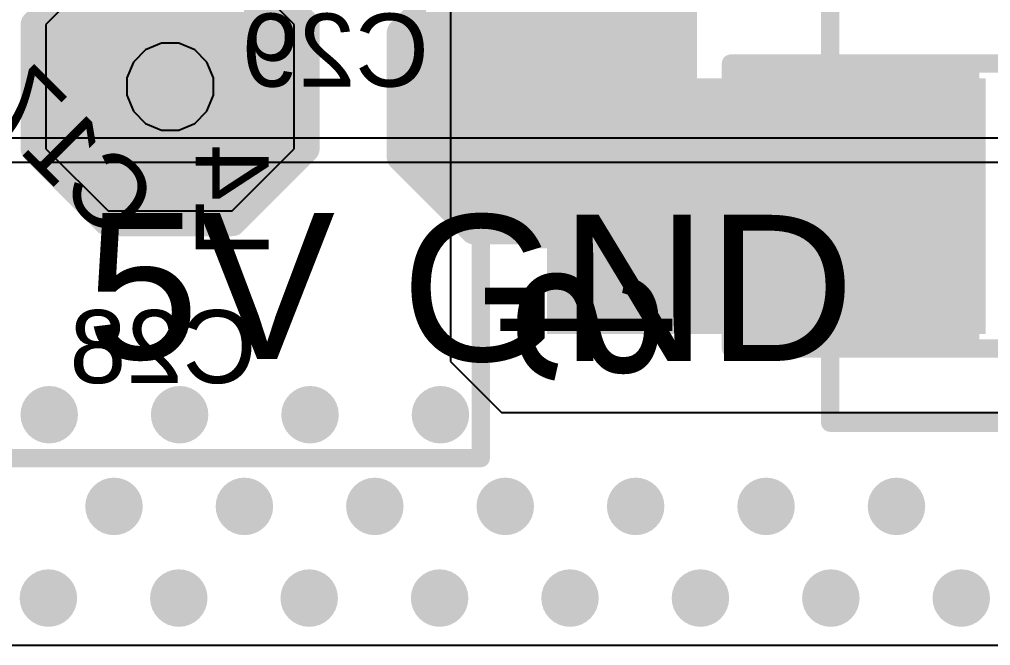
# Model space of a CAD drawing. Header units: millimetres. Extents: x -6 to 110, y 0 to 86.
# Drawn here: x 18.22 to 24.98, y 5.11 to 9.46 of the extents above; entities that cross this region are included whole.
import ezdxf

# ---------------------------------------------------------------- set-up
doc = ezdxf.new("R2010")
doc.units = ezdxf.units.MM
for name, color, linetype in [('BottomLayer', 5, 'Continuous'), ('BottomOverlay', 54, 'Continuous'), ('BottomPaste', 16, 'Continuous'), ('BottomSolder', 6, 'Continuous'), ('MidLayer1', 16, 'Continuous'), ('MidLayer2', 76, 'Continuous'), ('TopLayer', 1, 'Continuous'), ('TopOverlay', 2, 'Continuous'), ('TopPaste', 8, 'Continuous'), ('TopSolder', 216, 'Continuous'), ('ViaHoleLayer', 16, 'Continuous')]:
    doc.layers.add(name, color=color, linetype=linetype)
doc.styles.add('Arial', font='arial.ttf', dxfattribs={"height": 0.2})

# ---------------------------------------------------------------- blocks, each defined once
blk = doc.blocks.new('SMDRI127_471MT_16')
at = {"layer": 'TopOverlay', "const_width": 0.127}
for points in [[(-6.35, -6.2738), (-6.35, -2.8956)], [(-6.35, -6.2738), (6.3246, -6.2738)]]:
    blk.add_lwpolyline(points, dxfattribs=at)
at = {"layer": 'TopOverlay', "const_width": 0.0635}
blk.add_lwpolyline([(-6.3817, -6.2738, 1), (-6.3182, -6.2738, 1)], format="xyb", close=True, dxfattribs=at)
blk.add_lwpolyline([(-6.3817, -6.2738, 1), (-6.3182, -6.2738, 1)], format="xyb", close=True, dxfattribs=at)
blk = doc.blocks.new('R___1206_B_31')
at = {"layer": 'BottomLayer'}
for points in [[(-2.032, 0.889), (-0.508, 0.889), (-0.508, -0.889), (-2.032, -0.889)], [(0.508, 0.889), (2.032, 0.889), (2.032, -0.889), (0.508, -0.889)]]:
    blk.add_hatch(color=5, dxfattribs=at).paths.add_polyline_path(points)
at = {"layer": 'BottomPaste'}
for points in [[(-2.032, 0.889), (-0.508, 0.889), (-0.508, -0.889), (-2.032, -0.889)], [(0.508, 0.889), (2.032, 0.889), (2.032, -0.889), (0.508, -0.889)]]:
    blk.add_hatch(color=16, dxfattribs=at).paths.add_polyline_path(points)
at = {"layer": 'BottomSolder'}
for points in [[(-2.1336, 0.9906), (-0.4064, 0.9906), (-0.4064, -0.9906), (-2.1336, -0.9906)], [(0.4064, 0.9906), (2.1336, 0.9906), (2.1336, -0.9906), (0.4064, -0.9906)]]:
    blk.add_hatch(color=6, dxfattribs=at).paths.add_polyline_path(points)
at = {"layer": 'BottomOverlay', "const_width": 0.127}
for points in [[(-2.1336, -0.9906), (-2.1336, 0.9906)], [(-2.1336, 0.9906), (2.1336, 0.9906)], [(2.1336, -0.9906), (2.1336, 0.9906)], [(-2.1336, -0.9906), (2.1336, -0.9906)]]:
    blk.add_lwpolyline(points, dxfattribs=at)
at = {"layer": 'BottomOverlay', "const_width": 0.0635}
for points in [[(-2.16535, 0.9906, 1), (-2.10185, 0.9906, 1)], [(-2.16535, 0.9906, 1), (-2.10185, 0.9906, 1)], [(2.10185, 0.9906, 1), (2.16535, 0.9906, 1)], [(2.10185, 0.9906, 1), (2.16535, 0.9906, 1)], [(-2.16535, -0.9906, 1), (-2.10185, -0.9906, 1)], [(-2.16535, -0.9906, 1), (-2.10185, -0.9906, 1)], [(2.10185, -0.9906, 1), (2.16535, -0.9906, 1)], [(2.10185, -0.9906, 1), (2.16535, -0.9906, 1)]]:
    blk.add_lwpolyline(points, format="xyb", close=True, dxfattribs=at)
blk = doc.blocks.new('R___0603_B_32')
at = {"layer": 'BottomLayer'}
for points in [[(-1.143, -0.4445), (-1.143, 0.4445), (-0.381, 0.4445), (-0.381, -0.4445)], [(0.381, -0.4445), (0.381, 0.4445), (1.143, 0.4445), (1.143, -0.4445)]]:
    blk.add_hatch(color=5, dxfattribs=at).paths.add_polyline_path(points)
at = {"layer": 'BottomPaste'}
for points in [[(-1.143, -0.4445), (-1.143, 0.4445), (-0.381, 0.4445), (-0.381, -0.4445)], [(0.381, -0.4445), (0.381, 0.4445), (1.143, 0.4445), (1.143, -0.4445)]]:
    blk.add_hatch(color=16, dxfattribs=at).paths.add_polyline_path(points)
at = {"layer": 'BottomSolder'}
for points in [[(-1.2446, -0.5461), (-1.2446, 0.5461), (-0.2794, 0.5461), (-0.2794, -0.5461)], [(0.2794, -0.5461), (0.2794, 0.5461), (1.2446, 0.5461), (1.2446, -0.5461)]]:
    blk.add_hatch(color=6, dxfattribs=at).paths.add_polyline_path(points)
at = {"layer": 'BottomOverlay', "const_width": 0.127}
for points in [[(1.2192, 0.5334), (-1.2192, 0.5334)], [(-1.2192, -0.5334), (-1.2192, 0.5334)], [(1.2192, -0.5334), (1.2192, 0.5334)], [(1.2192, -0.5334), (-1.2192, -0.5334)]]:
    blk.add_lwpolyline(points, dxfattribs=at)
at = {"layer": 'BottomOverlay', "const_width": 0.0635}
for points in [[(-1.25095, 0.5334, 1), (-1.18745, 0.5334, 1)], [(-1.25095, 0.5334, 1), (-1.18745, 0.5334, 1)], [(1.18745, 0.5334, 1), (1.25095, 0.5334, 1)], [(1.18745, 0.5334, 1), (1.25095, 0.5334, 1)], [(-1.25095, -0.5334, 1), (-1.18745, -0.5334, 1)], [(-1.25095, -0.5334, 1), (-1.18745, -0.5334, 1)], [(1.18745, -0.5334, 1), (1.25095, -0.5334, 1)], [(1.18745, -0.5334, 1), (1.25095, -0.5334, 1)]]:
    blk.add_lwpolyline(points, format="xyb", close=True, dxfattribs=at)
blk = doc.blocks.new('T__________57')
at = {"layer": 'TopLayer'}
blk.add_hatch(color=1, dxfattribs=at).paths.add_polyline_path([(0.381, 0.762), (-0.381, 0.762), (-0.762, 0.381), (-0.762, -0.381), (-0.381, -0.762), (0.381, -0.762), (0.762, -0.381), (0.762, 0.381)])
at = {"layer": 'TopPaste'}
blk.add_hatch(color=8, dxfattribs=at).paths.add_polyline_path([(0.381, 0.762), (-0.381, 0.762), (-0.762, 0.381), (-0.762, -0.381), (-0.381, -0.762), (0.381, -0.762), (0.762, -0.381), (0.762, 0.381)])
at = {"layer": 'TopSolder'}
blk.add_hatch(color=216, dxfattribs=at).paths.add_polyline_path([(0.4318, 0.8636), (-0.4318, 0.8636), (-0.8636, 0.4318), (-0.8636, -0.4318), (-0.4318, -0.8636), (0.4318, -0.8636), (0.8636, -0.4318), (0.8636, 0.4318)])
at = {"layer": 'TopOverlay', "const_width": 0.2}
for points in [[(-0.9398, 0.4318), (-0.4318, 0.9398)], [(0.4318, 0.9398), (-0.4318, 0.9398)], [(0.4318, 0.9398), (-0.4318, 0.9398)], [(0.9398, 0.4318), (0.4318, 0.9398)], [(-0.9398, -0.4318), (-0.9398, 0.4318)], [(0.9398, -0.4318), (0.9398, 0.4318)], [(-0.4318, -0.9398), (-0.9398, -0.4318)], [(0.4318, -0.9398), (0.9398, -0.4318)], [(0.4318, -0.9398), (-0.4318, -0.9398)], [(0.4318, -0.9398), (-0.4318, -0.9398)]]:
    blk.add_lwpolyline(points, dxfattribs=at)
at = {"layer": 'TopOverlay', "const_width": 0.1}
for points in [[(-0.4818, 0.9398, 1), (-0.3818, 0.9398, 1)], [(-0.4818, 0.9398, 1), (-0.3818, 0.9398, 1)], [(-0.4818, 0.9398, 1), (-0.3818, 0.9398, 1)], [(0.3818, 0.9398, 1), (0.4818, 0.9398, 1)], [(0.3818, 0.9398, 1), (0.4818, 0.9398, 1)], [(0.3818, 0.9398, 1), (0.4818, 0.9398, 1)], [(-0.9898, 0.4318, 1), (-0.8898, 0.4318, 1)], [(-0.9898, 0.4318, 1), (-0.8898, 0.4318, 1)], [(0.8898, 0.4318, 1), (0.9898, 0.4318, 1)], [(0.8898, 0.4318, 1), (0.9898, 0.4318, 1)], [(-0.9898, -0.4318, 1), (-0.8898, -0.4318, 1)], [(-0.9898, -0.4318, 1), (-0.8898, -0.4318, 1)], [(0.8898, -0.4318, 1), (0.9898, -0.4318, 1)], [(0.8898, -0.4318, 1), (0.9898, -0.4318, 1)], [(-0.4818, -0.9398, 1), (-0.3818, -0.9398, 1)], [(-0.4818, -0.9398, 1), (-0.3818, -0.9398, 1)], [(-0.4818, -0.9398, 1), (-0.3818, -0.9398, 1)], [(0.3818, -0.9398, 1), (0.4818, -0.9398, 1)], [(0.3818, -0.9398, 1), (0.4818, -0.9398, 1)], [(0.3818, -0.9398, 1), (0.4818, -0.9398, 1)]]:
    blk.add_lwpolyline(points, format="xyb", close=True, dxfattribs=at)
blk = doc.blocks.new('T__________59')
at = {"layer": 'TopLayer'}
blk.add_hatch(color=1, dxfattribs=at).paths.add_polyline_path([(0.381, 0.762), (-0.381, 0.762), (-0.762, 0.381), (-0.762, -0.381), (-0.381, -0.762), (0.381, -0.762), (0.762, -0.381), (0.762, 0.381)])
at = {"layer": 'TopPaste'}
blk.add_hatch(color=8, dxfattribs=at).paths.add_polyline_path([(0.381, 0.762), (-0.381, 0.762), (-0.762, 0.381), (-0.762, -0.381), (-0.381, -0.762), (0.381, -0.762), (0.762, -0.381), (0.762, 0.381)])
at = {"layer": 'TopSolder'}
blk.add_hatch(color=216, dxfattribs=at).paths.add_polyline_path([(0.4318, 0.8636), (-0.4318, 0.8636), (-0.8636, 0.4318), (-0.8636, -0.4318), (-0.4318, -0.8636), (0.4318, -0.8636), (0.8636, -0.4318), (0.8636, 0.4318)])
at = {"layer": 'TopOverlay', "const_width": 0.2}
for points in [[(-0.9398, 0.4318), (-0.4318, 0.9398)], [(0.4318, 0.9398), (-0.4318, 0.9398)], [(0.4318, 0.9398), (-0.4318, 0.9398)], [(0.9398, 0.4318), (0.4318, 0.9398)], [(-0.9398, -0.4318), (-0.9398, 0.4318)], [(0.9398, -0.4318), (0.9398, 0.4318)], [(-0.4318, -0.9398), (-0.9398, -0.4318)], [(0.4318, -0.9398), (0.9398, -0.4318)], [(0.4318, -0.9398), (-0.4318, -0.9398)], [(0.4318, -0.9398), (-0.4318, -0.9398)]]:
    blk.add_lwpolyline(points, dxfattribs=at)
at = {"layer": 'TopOverlay', "const_width": 0.1}
for points in [[(-0.4818, 0.9398, 1), (-0.3818, 0.9398, 1)], [(-0.4818, 0.9398, 1), (-0.3818, 0.9398, 1)], [(-0.4818, 0.9398, 1), (-0.3818, 0.9398, 1)], [(0.3818, 0.9398, 1), (0.4818, 0.9398, 1)], [(0.3818, 0.9398, 1), (0.4818, 0.9398, 1)], [(0.3818, 0.9398, 1), (0.4818, 0.9398, 1)], [(-0.9898, 0.4318, 1), (-0.8898, 0.4318, 1)], [(-0.9898, 0.4318, 1), (-0.8898, 0.4318, 1)], [(0.8898, 0.4318, 1), (0.9898, 0.4318, 1)], [(0.8898, 0.4318, 1), (0.9898, 0.4318, 1)], [(-0.9898, -0.4318, 1), (-0.8898, -0.4318, 1)], [(-0.9898, -0.4318, 1), (-0.8898, -0.4318, 1)], [(0.8898, -0.4318, 1), (0.9898, -0.4318, 1)], [(0.8898, -0.4318, 1), (0.9898, -0.4318, 1)], [(-0.4818, -0.9398, 1), (-0.3818, -0.9398, 1)], [(-0.4818, -0.9398, 1), (-0.3818, -0.9398, 1)], [(-0.4818, -0.9398, 1), (-0.3818, -0.9398, 1)], [(0.3818, -0.9398, 1), (0.4818, -0.9398, 1)], [(0.3818, -0.9398, 1), (0.4818, -0.9398, 1)], [(0.3818, -0.9398, 1), (0.4818, -0.9398, 1)]]:
    blk.add_lwpolyline(points, format="xyb", close=True, dxfattribs=at)

msp = doc.modelspace()

# ---------------------------------------------------------------- hatches: boundary and pattern name
at = {"layer": 'BottomLayer'}
h = msp.add_hatch(color=5, dxfattribs=at)
edge = h.paths.add_edge_path()
edge.add_arc((19.2721, 8.9916), 0.2, 0, 360)
msp.add_hatch(color=5, dxfattribs=at).paths.add_polyline_path([(21.8944, 7.2724), (24.9444, 7.2724), (24.9444, 9.0504), (21.8944, 9.0504)])
h = msp.add_hatch(color=5, dxfattribs=at)
edge = h.paths.add_edge_path()
edge.add_arc((18.4311, 6.7104), 0.2, 0, 360)
h = msp.add_hatch(color=5, dxfattribs=at)
edge = h.paths.add_edge_path()
edge.add_arc((19.3382, 6.7104), 0.2, 0, 360)
h = msp.add_hatch(color=5, dxfattribs=at)
edge = h.paths.add_edge_path()
edge.add_arc((20.2453, 6.7104), 0.2, 0, 360)
h = msp.add_hatch(color=5, dxfattribs=at)
edge = h.paths.add_edge_path()
edge.add_arc((21.1524, 6.7104), 0.2, 0, 360)
h = msp.add_hatch(color=5, dxfattribs=at)
edge = h.paths.add_edge_path()
edge.add_arc((18.8817, 6.073), 0.2, 0, 360)
h = msp.add_hatch(color=5, dxfattribs=at)
edge = h.paths.add_edge_path()
edge.add_arc((19.7888, 6.073), 0.2, 0, 360)
h = msp.add_hatch(color=5, dxfattribs=at)
edge = h.paths.add_edge_path()
edge.add_arc((20.6959, 6.073), 0.2, 0, 360)
h = msp.add_hatch(color=5, dxfattribs=at)
edge = h.paths.add_edge_path()
edge.add_arc((21.6031, 6.073), 0.2, 0, 360)
h = msp.add_hatch(color=5, dxfattribs=at)
edge = h.paths.add_edge_path()
edge.add_arc((22.5102, 6.073), 0.2, 0, 360)
h = msp.add_hatch(color=5, dxfattribs=at)
edge = h.paths.add_edge_path()
edge.add_arc((23.4173, 6.073), 0.2, 0, 360)
h = msp.add_hatch(color=5, dxfattribs=at)
edge = h.paths.add_edge_path()
edge.add_arc((24.3244, 6.073), 0.2, 0, 360)
h = msp.add_hatch(color=5, dxfattribs=at)
edge = h.paths.add_edge_path()
edge.add_arc((18.4253, 5.4356), 0.2, 0, 360)
h = msp.add_hatch(color=5, dxfattribs=at)
edge = h.paths.add_edge_path()
edge.add_arc((19.3324, 5.4356), 0.2, 0, 360)
h = msp.add_hatch(color=5, dxfattribs=at)
edge = h.paths.add_edge_path()
edge.add_arc((20.2395, 5.4356), 0.2, 0, 360)
h = msp.add_hatch(color=5, dxfattribs=at)
edge = h.paths.add_edge_path()
edge.add_arc((21.1466, 5.4356), 0.2, 0, 360)
h = msp.add_hatch(color=5, dxfattribs=at)
edge = h.paths.add_edge_path()
edge.add_arc((22.0537, 5.4356), 0.2, 0, 360)
h = msp.add_hatch(color=5, dxfattribs=at)
edge = h.paths.add_edge_path()
edge.add_arc((22.9608, 5.4356), 0.2, 0, 360)
h = msp.add_hatch(color=5, dxfattribs=at)
edge = h.paths.add_edge_path()
edge.add_arc((23.8679, 5.4356), 0.2, 0, 360)
h = msp.add_hatch(color=5, dxfattribs=at)
edge = h.paths.add_edge_path()
edge.add_arc((24.775, 5.4356), 0.2, 0, 360)
at = {"layer": 'MidLayer1'}
h = msp.add_hatch(color=16, dxfattribs=at)
edge = h.paths.add_edge_path()
edge.add_arc((19.2721, 8.9916), 0.2, 0, 360)
h = msp.add_hatch(color=16, dxfattribs=at)
edge = h.paths.add_edge_path()
edge.add_arc((18.4311, 6.7104), 0.2, 0, 360)
h = msp.add_hatch(color=16, dxfattribs=at)
edge = h.paths.add_edge_path()
edge.add_arc((19.3382, 6.7104), 0.2, 0, 360)
h = msp.add_hatch(color=16, dxfattribs=at)
edge = h.paths.add_edge_path()
edge.add_arc((20.2453, 6.7104), 0.2, 0, 360)
h = msp.add_hatch(color=16, dxfattribs=at)
edge = h.paths.add_edge_path()
edge.add_arc((21.1524, 6.7104), 0.2, 0, 360)
h = msp.add_hatch(color=16, dxfattribs=at)
edge = h.paths.add_edge_path()
edge.add_arc((18.8817, 6.073), 0.2, 0, 360)
h = msp.add_hatch(color=16, dxfattribs=at)
edge = h.paths.add_edge_path()
edge.add_arc((19.7888, 6.073), 0.2, 0, 360)
h = msp.add_hatch(color=16, dxfattribs=at)
edge = h.paths.add_edge_path()
edge.add_arc((20.6959, 6.073), 0.2, 0, 360)
h = msp.add_hatch(color=16, dxfattribs=at)
edge = h.paths.add_edge_path()
edge.add_arc((21.6031, 6.073), 0.2, 0, 360)
h = msp.add_hatch(color=16, dxfattribs=at)
edge = h.paths.add_edge_path()
edge.add_arc((22.5102, 6.073), 0.2, 0, 360)
h = msp.add_hatch(color=16, dxfattribs=at)
edge = h.paths.add_edge_path()
edge.add_arc((23.4173, 6.073), 0.2, 0, 360)
h = msp.add_hatch(color=16, dxfattribs=at)
edge = h.paths.add_edge_path()
edge.add_arc((24.3244, 6.073), 0.2, 0, 360)
h = msp.add_hatch(color=16, dxfattribs=at)
edge = h.paths.add_edge_path()
edge.add_arc((18.4253, 5.4356), 0.2, 0, 360)
h = msp.add_hatch(color=16, dxfattribs=at)
edge = h.paths.add_edge_path()
edge.add_arc((19.3324, 5.4356), 0.2, 0, 360)
h = msp.add_hatch(color=16, dxfattribs=at)
edge = h.paths.add_edge_path()
edge.add_arc((20.2395, 5.4356), 0.2, 0, 360)
h = msp.add_hatch(color=16, dxfattribs=at)
edge = h.paths.add_edge_path()
edge.add_arc((21.1466, 5.4356), 0.2, 0, 360)
h = msp.add_hatch(color=16, dxfattribs=at)
edge = h.paths.add_edge_path()
edge.add_arc((22.0537, 5.4356), 0.2, 0, 360)
h = msp.add_hatch(color=16, dxfattribs=at)
edge = h.paths.add_edge_path()
edge.add_arc((22.9608, 5.4356), 0.2, 0, 360)
h = msp.add_hatch(color=16, dxfattribs=at)
edge = h.paths.add_edge_path()
edge.add_arc((23.8679, 5.4356), 0.2, 0, 360)
h = msp.add_hatch(color=16, dxfattribs=at)
edge = h.paths.add_edge_path()
edge.add_arc((24.775, 5.4356), 0.2, 0, 360)
at = {"layer": 'MidLayer2'}
h = msp.add_hatch(color=76, dxfattribs=at)
edge = h.paths.add_edge_path()
edge.add_arc((19.2721, 8.9916), 0.2, 0, 360)
h = msp.add_hatch(color=76, dxfattribs=at)
edge = h.paths.add_edge_path()
edge.add_arc((18.4311, 6.7104), 0.2, 0, 360)
h = msp.add_hatch(color=76, dxfattribs=at)
edge = h.paths.add_edge_path()
edge.add_arc((19.3382, 6.7104), 0.2, 0, 360)
h = msp.add_hatch(color=76, dxfattribs=at)
edge = h.paths.add_edge_path()
edge.add_arc((20.2453, 6.7104), 0.2, 0, 360)
h = msp.add_hatch(color=76, dxfattribs=at)
edge = h.paths.add_edge_path()
edge.add_arc((21.1524, 6.7104), 0.2, 0, 360)
h = msp.add_hatch(color=76, dxfattribs=at)
edge = h.paths.add_edge_path()
edge.add_arc((18.8817, 6.073), 0.2, 0, 360)
h = msp.add_hatch(color=76, dxfattribs=at)
edge = h.paths.add_edge_path()
edge.add_arc((19.7888, 6.073), 0.2, 0, 360)
h = msp.add_hatch(color=76, dxfattribs=at)
edge = h.paths.add_edge_path()
edge.add_arc((20.6959, 6.073), 0.2, 0, 360)
h = msp.add_hatch(color=76, dxfattribs=at)
edge = h.paths.add_edge_path()
edge.add_arc((21.6031, 6.073), 0.2, 0, 360)
h = msp.add_hatch(color=76, dxfattribs=at)
edge = h.paths.add_edge_path()
edge.add_arc((22.5102, 6.073), 0.2, 0, 360)
h = msp.add_hatch(color=76, dxfattribs=at)
edge = h.paths.add_edge_path()
edge.add_arc((23.4173, 6.073), 0.2, 0, 360)
h = msp.add_hatch(color=76, dxfattribs=at)
edge = h.paths.add_edge_path()
edge.add_arc((24.3244, 6.073), 0.2, 0, 360)
h = msp.add_hatch(color=76, dxfattribs=at)
edge = h.paths.add_edge_path()
edge.add_arc((18.4253, 5.4356), 0.2, 0, 360)
h = msp.add_hatch(color=76, dxfattribs=at)
edge = h.paths.add_edge_path()
edge.add_arc((19.3324, 5.4356), 0.2, 0, 360)
h = msp.add_hatch(color=76, dxfattribs=at)
edge = h.paths.add_edge_path()
edge.add_arc((20.2395, 5.4356), 0.2, 0, 360)
h = msp.add_hatch(color=76, dxfattribs=at)
edge = h.paths.add_edge_path()
edge.add_arc((21.1466, 5.4356), 0.2, 0, 360)
h = msp.add_hatch(color=76, dxfattribs=at)
edge = h.paths.add_edge_path()
edge.add_arc((22.0537, 5.4356), 0.2, 0, 360)
h = msp.add_hatch(color=76, dxfattribs=at)
edge = h.paths.add_edge_path()
edge.add_arc((22.9608, 5.4356), 0.2, 0, 360)
h = msp.add_hatch(color=76, dxfattribs=at)
edge = h.paths.add_edge_path()
edge.add_arc((23.8679, 5.4356), 0.2, 0, 360)
h = msp.add_hatch(color=76, dxfattribs=at)
edge = h.paths.add_edge_path()
edge.add_arc((24.775, 5.4356), 0.2, 0, 360)
at = {"layer": 'TopLayer'}
h = msp.add_hatch(color=1, dxfattribs=at)
edge = h.paths.add_edge_path()
edge.add_arc((19.2721, 8.9916), 0.2, 0, 360)
h = msp.add_hatch(color=1, dxfattribs=at)
edge = h.paths.add_edge_path()
edge.add_arc((18.4311, 6.7104), 0.2, 0, 360)
h = msp.add_hatch(color=1, dxfattribs=at)
edge = h.paths.add_edge_path()
edge.add_arc((19.3382, 6.7104), 0.2, 0, 360)
h = msp.add_hatch(color=1, dxfattribs=at)
edge = h.paths.add_edge_path()
edge.add_arc((20.2453, 6.7104), 0.2, 0, 360)
h = msp.add_hatch(color=1, dxfattribs=at)
edge = h.paths.add_edge_path()
edge.add_arc((21.1524, 6.7104), 0.2, 0, 360)
h = msp.add_hatch(color=1, dxfattribs=at)
edge = h.paths.add_edge_path()
edge.add_arc((18.8817, 6.073), 0.2, 0, 360)
h = msp.add_hatch(color=1, dxfattribs=at)
edge = h.paths.add_edge_path()
edge.add_arc((19.7888, 6.073), 0.2, 0, 360)
h = msp.add_hatch(color=1, dxfattribs=at)
edge = h.paths.add_edge_path()
edge.add_arc((20.6959, 6.073), 0.2, 0, 360)
h = msp.add_hatch(color=1, dxfattribs=at)
edge = h.paths.add_edge_path()
edge.add_arc((21.6031, 6.073), 0.2, 0, 360)
h = msp.add_hatch(color=1, dxfattribs=at)
edge = h.paths.add_edge_path()
edge.add_arc((22.5102, 6.073), 0.2, 0, 360)
h = msp.add_hatch(color=1, dxfattribs=at)
edge = h.paths.add_edge_path()
edge.add_arc((23.4173, 6.073), 0.2, 0, 360)
h = msp.add_hatch(color=1, dxfattribs=at)
edge = h.paths.add_edge_path()
edge.add_arc((24.3244, 6.073), 0.2, 0, 360)
h = msp.add_hatch(color=1, dxfattribs=at)
edge = h.paths.add_edge_path()
edge.add_arc((18.4253, 5.4356), 0.2, 0, 360)
h = msp.add_hatch(color=1, dxfattribs=at)
edge = h.paths.add_edge_path()
edge.add_arc((19.3324, 5.4356), 0.2, 0, 360)
h = msp.add_hatch(color=1, dxfattribs=at)
edge = h.paths.add_edge_path()
edge.add_arc((20.2395, 5.4356), 0.2, 0, 360)
h = msp.add_hatch(color=1, dxfattribs=at)
edge = h.paths.add_edge_path()
edge.add_arc((21.1466, 5.4356), 0.2, 0, 360)
h = msp.add_hatch(color=1, dxfattribs=at)
edge = h.paths.add_edge_path()
edge.add_arc((22.0537, 5.4356), 0.2, 0, 360)
h = msp.add_hatch(color=1, dxfattribs=at)
edge = h.paths.add_edge_path()
edge.add_arc((22.9608, 5.4356), 0.2, 0, 360)
h = msp.add_hatch(color=1, dxfattribs=at)
edge = h.paths.add_edge_path()
edge.add_arc((23.8679, 5.4356), 0.2, 0, 360)
h = msp.add_hatch(color=1, dxfattribs=at)
edge = h.paths.add_edge_path()
edge.add_arc((24.775, 5.4356), 0.2, 0, 360)
at = {"layer": 'ViaHoleLayer'}
h = msp.add_hatch(color=16, dxfattribs=at)
edge = h.paths.add_edge_path()
edge.add_arc((19.2721, 8.9916), 0.1, 0, 360)
h = msp.add_hatch(color=16, dxfattribs=at)
edge = h.paths.add_edge_path()
edge.add_arc((18.4311, 6.7104), 0.1, 0, 360)
h = msp.add_hatch(color=16, dxfattribs=at)
edge = h.paths.add_edge_path()
edge.add_arc((19.3382, 6.7104), 0.1, 0, 360)
h = msp.add_hatch(color=16, dxfattribs=at)
edge = h.paths.add_edge_path()
edge.add_arc((20.2453, 6.7104), 0.1, 0, 360)
h = msp.add_hatch(color=16, dxfattribs=at)
edge = h.paths.add_edge_path()
edge.add_arc((21.1524, 6.7104), 0.1, 0, 360)
h = msp.add_hatch(color=16, dxfattribs=at)
edge = h.paths.add_edge_path()
edge.add_arc((18.8817, 6.073), 0.1, 0, 360)
h = msp.add_hatch(color=16, dxfattribs=at)
edge = h.paths.add_edge_path()
edge.add_arc((19.7888, 6.073), 0.1, 0, 360)
h = msp.add_hatch(color=16, dxfattribs=at)
edge = h.paths.add_edge_path()
edge.add_arc((20.6959, 6.073), 0.1, 0, 360)
h = msp.add_hatch(color=16, dxfattribs=at)
edge = h.paths.add_edge_path()
edge.add_arc((21.6031, 6.073), 0.1, 0, 360)
h = msp.add_hatch(color=16, dxfattribs=at)
edge = h.paths.add_edge_path()
edge.add_arc((22.5102, 6.073), 0.1, 0, 360)
h = msp.add_hatch(color=16, dxfattribs=at)
edge = h.paths.add_edge_path()
edge.add_arc((23.4173, 6.073), 0.1, 0, 360)
h = msp.add_hatch(color=16, dxfattribs=at)
edge = h.paths.add_edge_path()
edge.add_arc((24.3244, 6.073), 0.1, 0, 360)
h = msp.add_hatch(color=16, dxfattribs=at)
edge = h.paths.add_edge_path()
edge.add_arc((18.4253, 5.4356), 0.1, 0, 360)
h = msp.add_hatch(color=16, dxfattribs=at)
edge = h.paths.add_edge_path()
edge.add_arc((19.3324, 5.4356), 0.1, 0, 360)
h = msp.add_hatch(color=16, dxfattribs=at)
edge = h.paths.add_edge_path()
edge.add_arc((20.2395, 5.4356), 0.1, 0, 360)
h = msp.add_hatch(color=16, dxfattribs=at)
edge = h.paths.add_edge_path()
edge.add_arc((21.1466, 5.4356), 0.1, 0, 360)
h = msp.add_hatch(color=16, dxfattribs=at)
edge = h.paths.add_edge_path()
edge.add_arc((22.0537, 5.4356), 0.1, 0, 360)
h = msp.add_hatch(color=16, dxfattribs=at)
edge = h.paths.add_edge_path()
edge.add_arc((22.9608, 5.4356), 0.1, 0, 360)
h = msp.add_hatch(color=16, dxfattribs=at)
edge = h.paths.add_edge_path()
edge.add_arc((23.8679, 5.4356), 0.1, 0, 360)
h = msp.add_hatch(color=16, dxfattribs=at)
edge = h.paths.add_edge_path()
edge.add_arc((24.775, 5.4356), 0.1, 0, 360)

# ---------------------------------------------------------------- linework, layer by layer
at = {"layer": 'BottomLayer'}
for p, q in [((21.2215, 15.2146), (21.2215, 7.0796)), ((19.2121, 9.2932), (19.1012, 9.2473)), ((19.3321, 9.2932), (19.2121, 9.2932)), ((19.4429, 9.2473), (19.3321, 9.2932)), ((19.1012, 9.2473), (19.0164, 9.1625)), ((19.5278, 9.1625), (19.4429, 9.2473)), ((19.0164, 9.1625), (18.9705, 9.0516)), ((19.5737, 9.0516), (19.5278, 9.1625)), ((18.9705, 9.0516), (18.9705, 8.9316)), ((19.5737, 8.9316), (19.5737, 9.0516)), ((18.9705, 8.9316), (19.0164, 8.8208)), ((19.5278, 8.8208), (19.5737, 8.9316)), ((19.0164, 8.8208), (19.1012, 8.7359)), ((19.4429, 8.7359), (19.5278, 8.8208)), ((19.1012, 8.7359), (19.2121, 8.69)), ((19.3321, 8.69), (19.4429, 8.7359)), ((19.2121, 8.69), (19.3321, 8.69)), ((21.2215, 7.0796), (21.5763, 6.7248)), ((21.5763, 6.7248), (33.5026, 6.7248)), ((30.2479, 5.1054), (7.8386, 5.1054))]:
    msp.add_line(p, q, dxfattribs=at)
at = {"layer": 'BottomOverlay', "const_width": 0.127}
for points in [[(21.4328, 6.4089), (21.4328, 9.8516)], [(14.5758, 6.4089), (21.4328, 6.4089)]]:
    msp.add_lwpolyline(points, dxfattribs=at)
at = {"layer": 'BottomOverlay', "const_width": 0.0635}
msp.add_lwpolyline([(21.4011, 6.4089, 1), (21.4646, 6.4089, 1)], format="xyb", close=True, dxfattribs=at)
msp.add_lwpolyline([(21.4011, 6.4089, 1), (21.4646, 6.4089, 1)], format="xyb", close=True, dxfattribs=at)
at = {"layer": 'MidLayer1'}
for p, q in [((22.838, 8.6325), (17.9396, 8.6325)), ((33.1076, 8.6325), (22.838, 8.6325)), ((17.9396, 8.4675), (22.838, 8.4675)), ((22.838, 8.4675), (33.1076, 8.4675)), ((30.2479, 5.1054), (0, 5.1054))]:
    msp.add_line(p, q, dxfattribs=at)
at = {"layer": 'MidLayer2'}
for p, q in [((19.2121, 9.2932), (19.1012, 9.2473)), ((19.3321, 9.2932), (19.2121, 9.2932)), ((19.4429, 9.2473), (19.3321, 9.2932)), ((19.1012, 9.2473), (19.0164, 9.1625)), ((19.5278, 9.1625), (19.4429, 9.2473)), ((19.0164, 9.1625), (18.9705, 9.0516)), ((19.5737, 9.0516), (19.5278, 9.1625)), ((18.9705, 9.0516), (18.9705, 8.9316)), ((19.5737, 8.9316), (19.5737, 9.0516)), ((18.9705, 8.9316), (19.0164, 8.8208)), ((19.5278, 8.8208), (19.5737, 8.9316)), ((19.0164, 8.8208), (19.1012, 8.7359)), ((19.4429, 8.7359), (19.5278, 8.8208)), ((19.1012, 8.7359), (19.2121, 8.69)), ((19.3321, 8.69), (19.4429, 8.7359)), ((19.2121, 8.69), (19.3321, 8.69)), ((30.2479, 5.1054), (0, 5.1054))]:
    msp.add_line(p, q, dxfattribs=at)
at = {"layer": 'TopLayer'}
for p, q in [((18.8403, 9.8552), (18.4085, 9.4234)), ((20.1357, 9.4234), (19.7039, 9.8552)), ((18.4085, 9.4234), (18.4085, 8.5598)), ((20.1357, 8.5598), (20.1357, 9.4234)), ((18.4085, 8.5598), (18.8403, 8.128)), ((19.7039, 8.128), (20.1357, 8.5598)), ((18.8403, 8.128), (19.7039, 8.128)), ((30.2479, 5.1054), (0, 5.1054))]:
    msp.add_line(p, q, dxfattribs=at)

# ---------------------------------------------------------------- block references
for name, p in [('SMDRI127_471MT_16', (30.2132, 12.9286)), ('R___1206_B_31', (25.3064, 8.1614))]:
    msp.add_blockref(name, p)
at = {"rotation": 270}
for name, p in [('R___0603_B_32', (22.3389, 9.1509)), ('T__________59', (19.2721, 8.9916)), ('T__________57', (21.8186, 8.9343))]:
    msp.add_blockref(name, p, dxfattribs=at)

# ---------------------------------------------------------------- texts
at = {"layer": 'BottomOverlay', "style": 'Arial', "text_generation_flag": 2}
for s, p in [('C29', (21.0733, 8.9917)), ('C28', (19.8738, 6.9301))]:
    msp.add_text(s, height=0.508, dxfattribs=at).set_placement(p)
for s, height, rotation, p in [('C17', 0.508, 315, (18.8629, 7.8946)), ('L4', 0.508, 270, (19.4507, 7.8022)), ('$', 1.016, 270, (21.6717, 6.9325))]:
    msp.add_text(s, height=height, rotation=rotation, dxfattribs=at).set_placement(p)
at = {"layer": 'TopOverlay', "style": 'Arial'}
for s, p in [('5V', (18.6841, 7.0967)), ('GND', (20.8788, 7.0844))]:
    msp.add_text(s, height=1.016, dxfattribs=at).set_placement(p)

doc.saveas('drawing.dxf')
